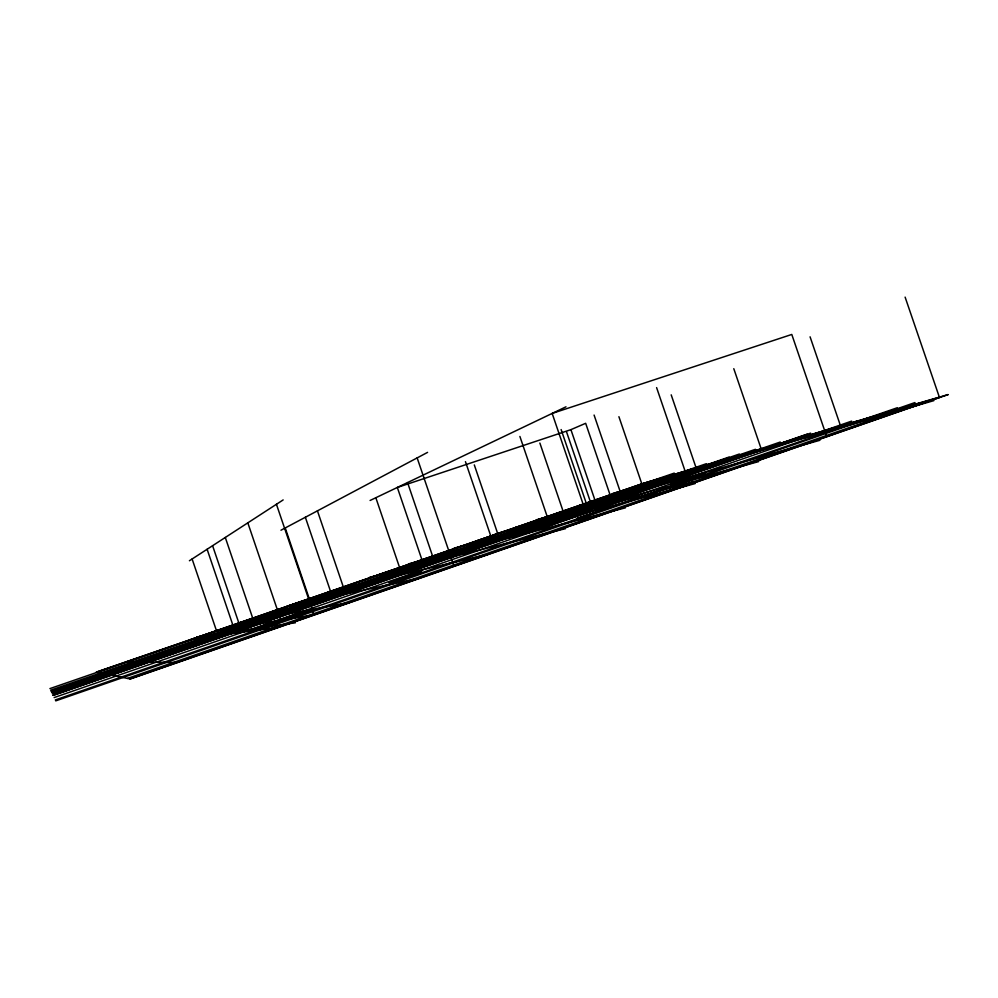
<?xml version="1.0" encoding="UTF-8"?>
<svg xmlns="http://www.w3.org/2000/svg" width="998" height="998" viewBox="0 0 998 998"><rect width="100%" height="100%" fill="white"/><g stroke="black" fill="none" stroke-linecap="round" stroke-linejoin="round"><path stroke-width="1.5" d="M189.408 560.751L283.158 499.923M280.962 530.212L427.581 452.368M370.096 500.472L565.991 406.81M422.591 561.699L397.329 487.461L570.918 429.651L585.664 423.302L611.001 497.59L433.544 558.905L399.587 567.55L375.834 497.74M127.495 678.415L918.834 403.392M129.89 678.902L939.43 397.391L905.111 297.117M51.185 691.327L729.126 457.034M684.74 472.565L708.43 464.382M51.434 691.839L739.356 454.028M367.85 582.483L689.805 471.181M51.809 692.649L755.449 449.312M107.609 674.411L435.652 560.913M52.407 693.897L780.249 442.039M749.822 453.741L775.608 444.821M53.056 695.269L807.195 434.142M53.144 695.444L810.625 433.144M509.479 537.722L570.407 516.627L591.552 510.951L528.404 532.832M54.142 697.565L851.643 421.119M805.274 437.71L832.806 428.167M829.413 430.737L857.706 420.919M55.277 699.947L897.252 407.758M55.713 700.883L914.991 402.556M96.469 672.165L641.851 483.943L939.43 397.391M49.9 688.608L674.286 473.102M550.472 515.879L588.084 502.892L580.112 505.163M630.549 488.234L652.442 480.674M524.012 526.071L668.086 476.32M225.847 629.214L285.241 608.705L273.04 611.225M394.41 571.143L444.347 553.902M50.649 690.192L706.397 463.683M668.523 477.256L691.676 469.26M612.76 493.449L933.903 400.622M646.579 485.527L612.784 495.195L552.318 516.078L582.857 507.558M582.957 504.277L646.317 486.213M611.001 497.59L563.072 511.138L539.868 443.037M536.25 519.846L819.944 440.28M594.346 504.377L601.831 502.293M515.317 527.53L522.403 525.559L477.443 540.592M573.388 511.625L580.611 509.629M504.065 531.497L533.206 523.488M495.195 534.017L758.692 461.587M546.58 521.53L694.259 481.435M454.028 548.164L695.144 483.581M499.736 536.899L506.011 535.227L478.279 544.322M424.399 558.992L470.607 546.954M418 561.113L423.726 559.616L378.991 574.561M408.369 563.92L625.472 507.82M377.232 575.272L418.162 565.093M369.435 577.355L565.604 528.641M332.084 590.853L488.122 554.339M328.454 592.001L332.908 590.966L288.397 605.836M286.314 606.647L419.572 578.166M255.638 619.421L262.861 618.086L207.759 637.123L202.257 637.859M240.855 622.241L244.572 621.554L190.868 639.481M239.919 622.652L349.587 602.505M276.097 616.564L283.357 615.242L232.833 632.732L227.008 633.543M196.768 636.974L295.433 622.777M192.888 638.882L278.105 627.368M126.858 661.674L176.871 662.572M810.077 336.813L840.615 426.134M826.706 436.6L791.788 334.455L552.168 413.421L588.333 519.484M733.792 368.686L761.287 449.212M671.192 394.846L696.205 468.137M656.597 387.598L687.834 479.127M618.91 416.69L641.851 483.943M594.084 415.056L622.166 497.366M570.918 429.651L595.569 501.944M566.577 431.972L590.804 503.004M561.125 429.539L587.535 506.984M519.896 436.45L549.91 524.536M474.3 464.906L497.728 533.681M465.442 461.637L492.076 539.793M417.152 457.907L454.028 566.19M407.558 482.57L433.544 558.905M317.439 510.851L344.622 590.779M305.351 517.263L331.361 593.76M285.216 527.954L309.28 598.725M276.434 504.277L314.033 614.868L216.479 630.748L192.115 558.992M247.816 522.852L280.925 620.257M225.298 537.46L254.864 624.499M212.586 545.706L240.169 626.894M207.11 549.262L233.819 627.917M948.1 394.597L130.339 678.989L96.282 672.128L643.635 483.244L948.1 394.597M250.298 623.126L227.17 631.123L253.305 622.615L250.298 623.126M353.704 587.385L331.274 595.132L358.095 586.375L353.704 587.385M376.009 582.271L352.082 590.554L381.036 581.123L376.009 582.271M629.089 494.684L606.946 502.343L637.547 492.326L629.089 494.684M304.091 611.475L249.45 630.424L256.76 629.414L313.197 609.828L304.091 611.475M415.368 573.264L388.808 582.47L421.643 571.829L415.368 573.264M694.895 476.32L670.531 484.779L705.349 473.414L694.895 476.32M602.817 509.504L576.981 518.461L612.223 507.009L602.817 509.504M348.838 587.261L306.087 602.019L313.322 600.472L357.147 585.327L348.838 587.261"/></g></svg>
